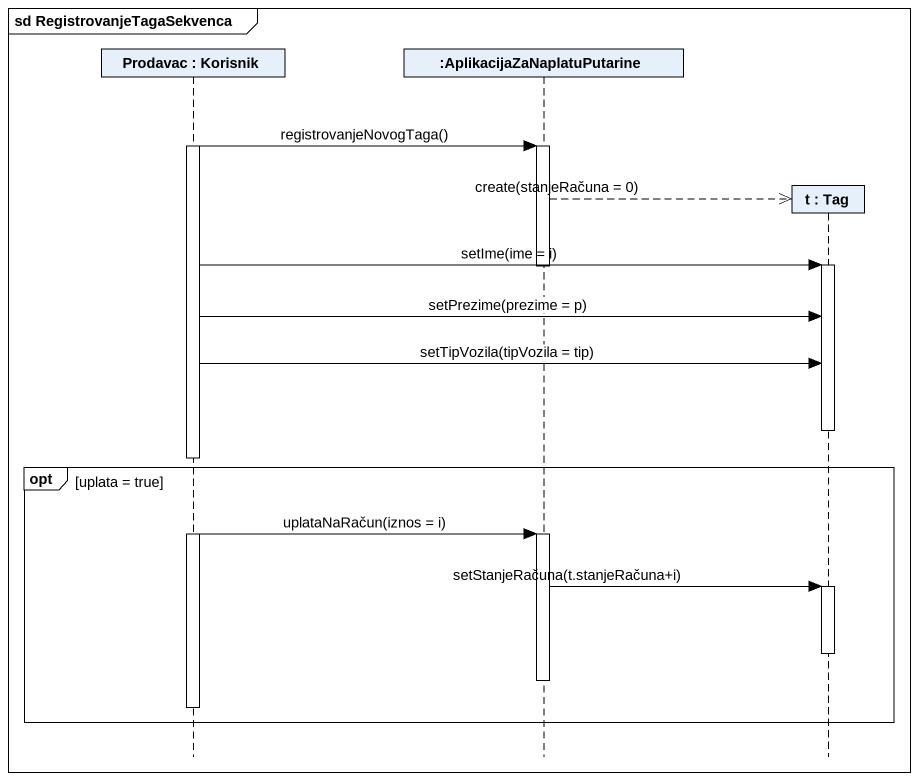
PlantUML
@startuml
mainframe sd RegistrovanjeTagaSekvenca
hide footbox
participant "Prodavac : Korisnik" as Prodavac
participant ":AplikacijaZaNaplatuPutarine" as AplikacijaZaNaplatuPutarine
participant "t : Tag" as t

activate Prodavac
Prodavac -> AplikacijaZaNaplatuPutarine : registrovanjeNovogTaga()
activate AplikacijaZaNaplatuPutarine
AplikacijaZaNaplatuPutarine -->> t ** : create(stanjeRačuna = 0)
Prodavac -> t : setIme(ime = i)
activate t
deactivate AplikacijaZaNaplatuPutarine
Prodavac -> t : setPrezime(prezime = p)
Prodavac -> t : setTipVozila(tipVozila = tip)
deactivate t
opt uplata = true
  Prodavac -> AplikacijaZaNaplatuPutarine : uplataNaRačun(iznos = i)
  activate AplikacijaZaNaplatuPutarine
  AplikacijaZaNaplatuPutarine -> t : setStanjeRačuna(t.stanjeRačuna+i)
  activate t
  deactivate t
  deactivate AplikacijaZaNaplatuPutarine
  deactivate Prodavac
end
@enduml
